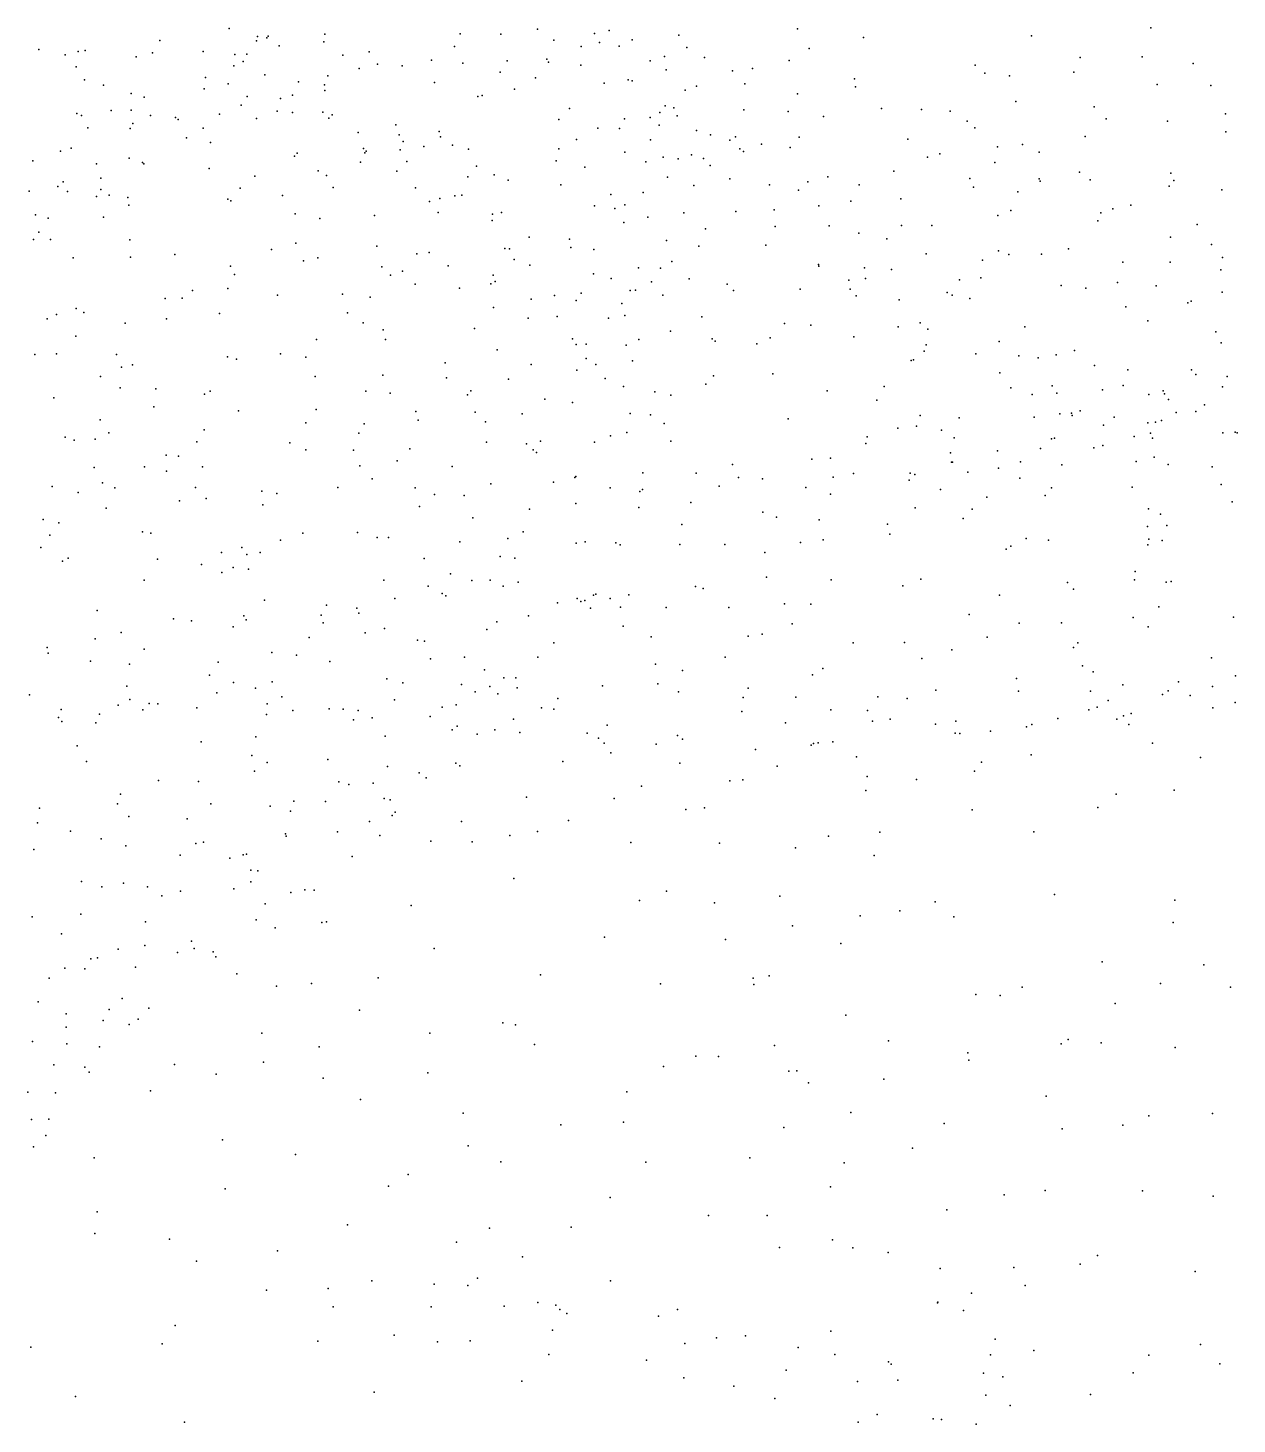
# Model space of a CAD drawing. Header units: metres. Extents: x -25 to 25, y -27.8 to 27.8.
# Drawn here: x 0.058 to 1.435, y -6.356 to -4.766 of the extents above; entities that cross this region are included whole.
import ezdxf

# ---------------------------------------------------------------- set-up
doc = ezdxf.new("R2010")
doc.units = ezdxf.units.M

msp = doc.modelspace()

# ---------------------------------------------------------------- linework, layer by layer
for p in [(0.2869, -4.7671, 2.9631), (0.6382, -4.768, 22.5674), (0.9343, -4.7675, 25.2221), (1.3369, -4.7665, 17.1588), (0.2079, -4.7809, 22.925), (0.3182, -4.7813, 3.433), (0.3193, -4.7763, 3.1438), (0.3301, -4.7779, -25.0154), (0.3314, -4.7759, -2.9033), (0.3949, -4.7822, 17.9073), (0.396, -4.7737, 18.2361), (0.5503, -4.7731, -3.064), (0.5966, -4.7737, -18.4136), (0.6569, -4.7806, -4.1546), (0.7034, -4.7729, 12.6034), (0.709, -4.7832, -19.442), (0.72, -4.7696, 12.7498), (0.7461, -4.7799, 12.8354), (0.7994, -4.7749, 12.9967), (1.0095, -4.7773, 11.8796), (1.2011, -4.7754, 21.9724), (0.0701, -4.7912, 13.8891), (0.1004, -4.797, 2.7076), (0.1149, -4.7932, 22.8936), (0.1229, -4.7922, -19.6617), (0.181, -4.7995, -2.8389), (0.1999, -4.7947, 3.6752), (0.2574, -4.7933, -17.8134), (0.2936, -4.7966, -4.6243), (0.3071, -4.7962, 17.5815), (0.344, -4.787, -4.5764), (0.4165, -4.7974, -4.5068), (0.4465, -4.7936, -2.9786), (0.5437, -4.7878, -4.3443), (0.6882, -4.7877, 22.3316), (0.7314, -4.7873, 22.2548), (0.783, -4.7991, -3.7348), (0.8085, -4.7888, 12.1898), (0.8284, -4.8, 22.1189), (0.9479, -4.7898, 22.0295), (1.2564, -4.8003, -27.9928), (1.3271, -4.7995, 22.035), (0.1128, -4.8109, 18.7979), (0.2924, -4.8095, 3.3584), (0.303, -4.8049, 23.0169), (0.4352, -4.8126, 18.1717), (0.456, -4.8079, 13.647), (0.4841, -4.8097, -4.4252), (0.5174, -4.8033, 17.3396), (0.5531, -4.8068, -27.6642), (0.6037, -4.8041, 22.98), (0.649, -4.802, 17.3415), (0.6507, -4.8056, 22.8238), (0.6877, -4.8089, 22.6367), (0.7665, -4.8038, -3.465), (0.7849, -4.8143, 25.2394), (0.8604, -4.8152, 13.3564), (0.8831, -4.8127, 13.0214), (0.9251, -4.8037, 13.117), (1.1369, -4.8089, 22.0197), (1.3852, -4.8071, 25.3305), (0.1221, -4.8255, 3.6903), (0.1438, -4.8317, 2.7931), (0.2602, -4.823, 3.0498), (0.286, -4.83, 3.2319), (0.3278, -4.82, 13.7401), (0.3662, -4.8278, 17.4099), (0.3956, -4.8313, 25.3179), (0.3993, -4.8212, 17.7771), (0.5208, -4.8288, 25.2894), (0.5956, -4.817, 23.0645), (0.636, -4.8234, 25.2655), (0.7143, -4.8293, -4.0563), (0.7417, -4.8256, 12.4628), (0.7462, -4.8266, 22.4603), (0.8743, -4.83, 17.3419), (0.9994, -4.8243, 13.2761), (1.1479, -4.8182, 25.2205), (1.1758, -4.8209, 17.2728), (1.2494, -4.8167, 25.2579), (1.3443, -4.8311, 11.7131), (1.4054, -4.832, 22.1298), (0.1754, -4.8411, 3.6245), (0.1904, -4.8455, 25.4178), (0.2587, -4.836, 3.4302), (0.3074, -4.8445, -26.8516), (0.3455, -4.8469, 18.521), (0.3593, -4.843, 23.1198), (0.3961, -4.8378, 18.3739), (0.5702, -4.8444, -3.1185), (0.5751, -4.8434, 23.1481), (0.612, -4.8362, 13.5476), (0.8065, -4.8372, 22.3134), (0.8194, -4.8328, 12.8831), (0.9344, -4.8414, 22.1267), (1.0005, -4.8335, 13.1707), (0.1136, -4.8638, -2.8501), (0.1528, -4.8604, 2.875), (0.1756, -4.86, 13.8907), (0.3007, -4.8543, 18.6265), (0.3416, -4.8613, -2.9471), (0.3591, -4.8629, -19.5997), (0.3937, -4.8624, 17.6537), (0.6748, -4.8582, 23.099), (0.7777, -4.8628, 22.7212), (0.7838, -4.8551, 22.576), (0.7934, -4.8574, 12.3411), (0.8735, -4.8597, 12.126), (0.9239, -4.8618, 12.0178), (1.03, -4.8581, 22.1313), (1.0758, -4.8593, 11.8601), (1.1082, -4.8614, 17.3058), (1.1831, -4.8501, 22.0923), (1.2725, -4.8564, 17.2344), (0.119, -4.8661, -4.7915), (0.1774, -4.8752, 23.0412), (0.1976, -4.8662, 3.5091), (0.2258, -4.8683, 3.1259), (0.2289, -4.8708, 3.3315), (0.2759, -4.8647, 13.8279), (0.3182, -4.8697, -4.6149), (0.4005, -4.8691, 23.1938), (0.4043, -4.8654, 13.7409), (0.4768, -4.8767, 17.383), (0.6626, -4.8709, -4.1488), (0.7374, -4.87, 22.9647), (0.7666, -4.8683, 22.8412), (0.7768, -4.8774, -3.8581), (0.7975, -4.8667, 17.3538), (0.9641, -4.8673, 25.2076), (1.1278, -4.8725, 13.2292), (1.2862, -4.8699, -26.0206), (1.356, -4.8728, -24.7704), (1.4219, -4.8642, 22.2113), (0.1261, -4.8803, 3.5758), (0.1741, -4.8812, 2.9609), (0.2383, -4.8915, 18.7301), (0.2575, -4.8805, -4.6806), (0.4339, -4.8857, 23.2766), (0.4808, -4.8882, 17.4692), (0.4851, -4.8959, -3.0647), (0.5261, -4.8846, -4.3709), (0.5277, -4.8906, 23.2955), (0.6827, -4.8935, 25.2422), (0.7071, -4.8808, 17.3613), (0.7316, -4.8812, -3.3733), (0.7671, -4.8939, 13.4957), (0.8194, -4.8833, 12.7255), (0.8353, -4.8883, 13.4418), (0.8575, -4.8943, 25.216), (0.8638, -4.8906, 22.5337), (0.9363, -4.8907, 22.3419), (1.06, -4.8933, 13.0425), (1.1364, -4.8803, 22.168), (1.2621, -4.8903, 22.2175), (1.4223, -4.8849, 17.154), (0.0951, -4.9069, 2.8728), (0.1069, -4.9033, 25.4318), (0.2658, -4.8968, -2.9119), (0.3647, -4.9092, -18.9445), (0.44, -4.9036, 17.5817), (0.4415, -4.9086, -4.4899), (0.4431, -4.9069, -27.051), (0.4819, -4.9052, 18.2673), (0.5088, -4.9016, 17.9753), (0.5413, -4.8998, -27.4491), (0.5598, -4.9047, 17.4027), (0.6626, -4.9043, 23.2957), (0.7376, -4.908, -3.9895), (0.8136, -4.911, 12.5096), (0.8689, -4.9042, 12.2348), (0.873, -4.9073, 22.6512), (0.8935, -4.8989, 12.8355), (0.926, -4.9028, 22.4602), (1.0964, -4.9098, -24.8957), (1.1623, -4.9019, 22.256), (1.1906, -4.8993, 25.224), (1.2098, -4.9079, 13.1884), (0.0633, -4.9177, 3.5541), (0.1361, -4.9212, 3.4606), (0.1731, -4.9146, 3.3866), (0.1885, -4.9196, -4.7547), (0.19, -4.9214, 3.2101), (0.2642, -4.9264, 23.2411), (0.3614, -4.9127, -26.4886), (0.4365, -4.9192, 23.3829), (0.4894, -4.9184, 13.7231), (0.5689, -4.9239, 23.401), (0.6596, -4.9177, -3.2632), (0.6923, -4.9251, -4.1032), (0.7616, -4.9191, -3.4537), (0.7813, -4.9138, -3.5793), (0.7986, -4.9155, 23.0023), (0.8272, -4.9152, 12.4029), (0.835, -4.9231, 12.6187), (1.0826, -4.9137, 22.3253), (1.1593, -4.9196, -27.8349), (0.098, -4.9418, -4.8099), (0.1408, -4.9374, 3.0853), (0.3163, -4.9354, 18.6556), (0.3883, -4.9292, 18.5051), (0.3979, -4.9347, 13.8311), (0.4781, -4.9296, -26.2891), (0.5589, -4.936, -4.323), (0.589, -4.9336, -3.173), (0.6047, -4.9399, -4.2391), (0.7865, -4.9366, -3.7222), (0.8572, -4.9383, 22.9226), (0.9464, -4.9417, 17.3911), (0.9689, -4.9362, 22.6153), (1.044, -4.9296, 22.4708), (1.1309, -4.9381, 11.9017), (1.2098, -4.9384, 13.0628), (1.211, -4.9408, 22.4084), (1.2556, -4.9306, 13.3393), (1.268, -4.9393, 17.3039), (1.3597, -4.9318, 22.3795), (1.3631, -4.9401, 13.3186), (0.0594, -4.9524, 2.9155), (0.092, -4.9472, 23.0715), (0.103, -4.9529, 3.0016), (0.1359, -4.9585, 3.2453), (0.1409, -4.9504, 3.1605), (0.1505, -4.957, 23.1456), (0.2995, -4.9488, -4.6388), (0.3478, -4.9573, 25.2907), (0.4056, -4.948, -3.0036), (0.4992, -4.9487, 17.7041), (0.5441, -4.9576, 17.8334), (0.5521, -4.957, -27.2445), (0.6649, -4.945, -26.1337), (0.722, -4.956, -3.371), (0.7585, -4.9537, 23.293), (0.8162, -4.9458, 23.1157), (0.9027, -4.9452, 12.7284), (0.9357, -4.9512, 22.748), (1.0047, -4.9453, 13.4355), (1.1349, -4.9477, 17.3577), (1.1854, -4.9532, 13.3839), (1.3579, -4.9468, 13.1148), (1.4177, -4.951, 13.2176), (0.1716, -4.9596, 25.3509), (0.1727, -4.9682, 18.8289), (0.2856, -4.9615, 23.3401), (0.2888, -4.9634, -17.997), (0.5151, -4.964, -4.3807), (0.5271, -4.9607, 18.2018), (0.7031, -4.969, 17.4768), (0.7265, -4.9721, 25.209), (0.7378, -4.9681, 23.3979), (0.908, -4.9738, 12.6326), (0.9586, -4.9689, 12.1646), (0.9951, -4.9636, 12.8672), (1.0523, -4.961, 25.1779), (1.1773, -4.9744, 22.5031), (1.2935, -4.9726, 11.8292), (1.3143, -4.9683, 13.0392), (0.0664, -4.9792, 3.428), (0.0807, -4.983, 3.3263), (0.1438, -4.982, 14.0652), (0.3623, -4.978, 13.9073), (0.3902, -4.9835, -4.5382), (0.4526, -4.9802, -4.4634), (0.5252, -4.9768, 25.2396), (0.5868, -4.9857, 17.5362), (0.5869, -4.9786, 23.4791), (0.5974, -4.9767, 13.6948), (0.7366, -4.988, -3.9729), (0.764, -4.9818, -3.8946), (0.8049, -4.9771, -27.6076), (0.8643, -4.9756, 13.5248), (1.1628, -4.9802, -19.2957), (1.2766, -4.9862, 13.4254), (1.2799, -4.977, 22.4746), (1.3899, -4.9905, 17.2658), (0.0703, -4.9992, 3.145), (0.6288, -5.0047, -3.2178), (0.6747, -5.0071, 23.4936), (0.8297, -4.9954, 23.2619), (0.9091, -4.9926, 22.9878), (0.9706, -4.9917, 13.5022), (1.0042, -5, 17.4375), (1.0363, -5.0068, 22.7268), (1.053, -4.9915, 22.6369), (1.0875, -4.9915, 12.8992), (1.3594, -5.0046, 22.5291), (0.064, -5.0074, -2.8522), (0.0834, -5.0074, 25.3555), (0.1738, -5.0076, 23.2702), (0.3354, -5.0187, 23.4698), (0.3629, -5.0116, 18.6147), (0.4552, -5.0149, -18.7274), (0.5147, -5.0223, 23.5501), (0.6011, -5.0177, 17.8066), (0.6062, -5.0179, 25.2054), (0.6761, -5.0164, -3.2944), (0.7024, -5.0188, -4.0727), (0.7854, -5.0084, -3.7179), (0.8221, -5.0148, 25.1735), (0.8982, -5.0137, 17.4598), (1.1633, -5.0203, 13.4936), (1.2432, -5.0179, 11.8917), (1.4059, -5.0131, 11.839), (0.1095, -5.0284, -4.7923), (0.1748, -5.0275, -4.7516), (0.225, -5.0245, 23.4017), (0.2884, -5.0377, -2.9372), (0.3717, -5.0318, -2.9892), (0.3882, -5.0282, 25.2376), (0.4609, -5.0384, -3.0616), (0.501, -5.0239, 13.8633), (0.5366, -5.0374, 18.3186), (0.6118, -5.0302, 17.679), (0.6296, -5.0368, 17.5889), (0.7912, -5.0325, -3.6502), (0.9585, -5.0358, 12.4681), (0.9589, -5.0379, 23.0529), (1.0811, -5.0238, 12.8122), (1.1452, -5.0309, 22.6459), (1.175, -5.0245, 17.4083), (1.2123, -5.0241, 12.9043), (1.3051, -5.0332, 25.2026), (1.359, -5.0333, 12.9153), (1.4184, -5.0279, 13.4728), (0.2933, -5.0472, -4.6292), (0.4709, -5.048, 25.2034), (0.4844, -5.0436, -4.4098), (0.5876, -5.048, -3.1786), (0.7021, -5.0465, 25.1754), (0.7221, -5.0518, -4.0012), (0.7535, -5.0395, -3.4259), (0.7783, -5.0401, -3.8052), (0.8109, -5.0522, 17.5107), (0.9928, -5.0536, 12.3358), (1.0108, -5.0395, 12.6731), (1.012, -5.0517, 12.2184), (1.0414, -5.0415, 12.1325), (1.119, -5.0532, 25.128), (1.1434, -5.0512, 12.0058), (1.4167, -5.0421, -19.2551), (0.2452, -5.0655, -4.6786), (0.2857, -5.0631, -19.6318), (0.4162, -5.0697, 14.004), (0.4991, -5.0583, 18.4499), (0.5495, -5.0629, -4.32), (0.5853, -5.0577, 18.1902), (0.5901, -5.0551, 13.815), (0.6881, -5.0684, 13.7429), (0.744, -5.0655, -27.1439), (0.7501, -5.0651, -26.424), (0.7683, -5.0556, -3.8782), (0.781, -5.0707, -3.5827), (0.8545, -5.0583, 13.6177), (0.8617, -5.0655, -27.377), (0.9376, -5.064, 23.2564), (0.9946, -5.0638, 17.495), (1.1048, -5.0679, -26.261), (1.1105, -5.0708, 22.7929), (1.2347, -5.0598, 22.6549), (1.263, -5.0628, 12.8442), (1.2991, -5.0563, 17.376), (1.3431, -5.0601, -26.3121), (1.4182, -5.0673, 22.6593), (0.1129, -5.0861, 18.9027), (0.214, -5.0747, 18.8209), (0.2335, -5.0743, 23.5336), (0.3422, -5.0709, 14.0612), (0.4475, -5.0729, -18.502), (0.5883, -5.0848, -4.2486), (0.6311, -5.0752, -3.2266), (0.6575, -5.071, 17.8418), (0.6824, -5.0767, 17.6515), (0.7345, -5.0803, 17.5825), (1.0011, -5.0717, 13.5847), (1.0502, -5.0762, 12.5982), (1.1307, -5.0744, 12.7114), (1.3085, -5.084, 11.9404), (1.379, -5.0796, 17.3469), (1.3827, -5.0776, 25.2327), (0.0796, -5.0978, -2.8569), (0.0904, -5.0929, -19.7604), (0.1214, -5.0904, 23.4057), (0.2155, -5.0976, 14.186), (0.2762, -5.0916, 23.611), (0.422, -5.0907, -24.84), (0.4397, -5.1024, -4.453), (0.6276, -5.097, 18.1235), (0.6606, -5.0951, 18.0145), (0.719, -5.0968, -3.3694), (0.7376, -5.0938, 23.5568), (0.8254, -5.0953, 25.1344), (1.074, -5.1024, 22.9823), (1.3335, -5.0999, 13.6014), (0.1123, -5.1175, -4.7853), (0.1686, -5.1027, -4.7464), (0.4626, -5.1103, 18.5233), (0.5666, -5.1088, 13.9241), (0.7899, -5.1118, -3.6599), (0.9198, -5.1032, 23.4472), (0.9498, -5.1049, 13.6458), (0.9986, -5.1182, 23.3302), (1.049, -5.1068, 23.1024), (1.0829, -5.1093, 12.5259), (1.1934, -5.107, 25.1208), (1.4108, -5.1124, 11.9507), (0.3867, -5.1214, -4.5171), (0.4653, -5.1213, 25.1612), (0.5924, -5.1332, 18.2801), (0.6783, -5.1205, 13.8365), (0.6824, -5.127, -4.0906), (0.6939, -5.1266, 17.8969), (0.7394, -5.1277, 25.1298), (0.7539, -5.1212, -3.9119), (0.8373, -5.1205, -26.9464), (0.8406, -5.123, 13.705), (0.888, -5.1262, 23.5233), (0.9035, -5.1194, 17.5765), (1.0812, -5.1275, 12.439), (1.164, -5.1236, 12.1427), (1.2499, -5.1337, -27.3638), (1.417, -5.125, 12.743), (0.0655, -5.1383, -25.0422), (0.0904, -5.1374, 23.4779), (0.1586, -5.1384, 23.5939), (0.177, -5.1501, 18.8631), (0.2852, -5.1408, 18.7489), (0.2953, -5.1436, -2.9524), (0.3455, -5.1375, 14.1555), (0.3744, -5.1412, 23.6818), (0.5332, -5.1477, -4.3223), (0.631, -5.1497, 25.1299), (0.6938, -5.1428, 23.6423), (0.7046, -5.1498, -24.8478), (0.7465, -5.1457, -3.4225), (1.0639, -5.1451, 13.6744), (1.0666, -5.1444, 23.2136), (1.0787, -5.1347, 17.5448), (1.1375, -5.1377, 12.2237), (1.1864, -5.1399, 12.6166), (1.2085, -5.1422, 22.9084), (1.2291, -5.1386, 12.0789), (0.1403, -5.1632, 14.2646), (0.1646, -5.1526, 25.2009), (0.3849, -5.1632, 18.6476), (0.4622, -5.162, 14.1037), (0.5348, -5.1649, 14.053), (0.6832, -5.156, -3.3249), (0.7154, -5.1655, -3.9894), (0.8387, -5.1625, 17.6846), (0.9062, -5.1603, 25.0968), (1.1648, -5.1592, 12.3652), (1.2728, -5.1508, -24.7773), (1.3106, -5.1557, 13.6917), (1.3831, -5.1559, 17.4083), (1.3881, -5.1612, 25.1814), (1.424, -5.1635, 22.7915), (0.1629, -5.1762, -18.1238), (0.2036, -5.1775, -2.9048), (0.2653, -5.1799, 25.1454), (0.4429, -5.1799, -4.4231), (0.5624, -5.1797, -4.2622), (0.6053, -5.1665, -3.2125), (0.7363, -5.1746, 13.8952), (0.7718, -5.1808, -3.593), (0.8299, -5.1721, 23.6292), (0.9682, -5.1798, 23.5197), (1.033, -5.1748, -26.7597), (1.1774, -5.1764, 17.5404), (1.2247, -5.174, 12.1827), (1.2819, -5.1784, 25.1048), (1.3056, -5.1735, 12.6246), (1.351, -5.1798, 22.8406), (1.4187, -5.1753, 12.6538), (0.0875, -5.1878, 23.5983), (0.259, -5.1833, 14.2683), (0.4706, -5.1823, -3.088), (0.5587, -5.1844, 23.7111), (0.6468, -5.1892, 18.2463), (0.6782, -5.193, 18.164), (0.7903, -5.1848, 17.7829), (1.025, -5.1904, 13.7564), (1.2018, -5.1837, 13.7446), (1.2297, -5.1822, 12.5234), (1.3345, -5.1837, 12.1401), (1.3524, -5.183, -22.2187), (1.357, -5.1897, -26.6435), (1.3981, -5.1955, 13.8394), (0.1402, -5.2129, 25.1441), (0.2011, -5.198, -4.6891), (0.2976, -5.2024, -18.6657), (0.3862, -5.201, -3.0199), (0.4998, -5.2032, 14.189), (0.5022, -5.213, 25.0869), (0.5673, -5.204, 18.3975), (0.6209, -5.206, 14.0973), (0.7438, -5.2056, 13.9864), (0.7669, -5.2072, -3.7102), (0.924, -5.2114, 13.8793), (1.074, -5.2076, 23.4483), (1.1188, -5.2103, 17.5932), (1.2039, -5.2098, 23.0833), (1.2333, -5.2059, 22.9974), (1.2467, -5.205, 12.2996), (1.2473, -5.2078, 12.3985), (1.2563, -5.2025, 13.8203), (1.295, -5.2097, 12.2243), (1.349, -5.2136, 17.4781), (1.3658, -5.2042, 12.5113), (1.3882, -5.2033, 14.4292), (0.15, -5.2276, -2.898), (0.2587, -5.224, -24.8099), (0.3743, -5.216, -4.4978), (0.4347, -5.228, -22.4668), (0.4409, -5.2174, 23.7636), (0.5789, -5.2149, -19.4352), (0.7402, -5.227, -3.4679), (0.7825, -5.2168, 17.8835), (1.0488, -5.2222, 25.0393), (1.07, -5.22, -24.8381), (1.0984, -5.2244, 13.8716), (1.2831, -5.2187, -22.4502), (1.3337, -5.2161, 12.3578), (1.3366, -5.2278, 13.9516), (1.3423, -5.2155, 14.542), (1.4189, -5.2277, 14.7296), (1.4331, -5.2268, 12.4129), (1.4352, -5.2277, 12.2843), (0.1001, -5.2323, -4.7651), (0.1105, -5.2359, 18.9083), (0.1346, -5.2348, 23.6942), (0.2504, -5.2379, -2.9489), (0.3561, -5.239, 23.7888), (0.5803, -5.238, 14.2238), (0.6258, -5.2399, 25.0583), (0.6418, -5.2371, -4.086), (0.7033, -5.238, 14.1434), (0.7216, -5.2308, -3.9301), (0.79, -5.2371, 14.0661), (1.0124, -5.2396, 17.685), (1.0138, -5.2319, 13.8975), (1.1128, -5.2331, -22.1578), (1.2111, -5.2454, 14.0158), (1.2237, -5.2342, 13.9291), (1.2273, -5.2337, 25.0433), (1.2721, -5.2445, 14.0965), (1.2822, -5.2418, 14.4605), (1.3181, -5.2316, 14.2671), (1.3389, -5.2337, 14.1751), (0.2154, -5.253, 18.8285), (0.2292, -5.2541, -22.7767), (0.3745, -5.247, 14.3081), (0.4285, -5.2474, -3.0637), (0.4785, -5.2594, -3.112), (0.4928, -5.2459, -4.3306), (0.6334, -5.2467, 18.3168), (0.6372, -5.2499, -3.2891), (0.9508, -5.2576, -22.4064), (0.9722, -5.2564, 14.0556), (1.1088, -5.2502, 13.9922), (1.11, -5.2609, 23.5601), (1.1111, -5.2611, 14.1019), (1.1624, -5.2479, 23.4742), (1.1884, -5.2606, 14.2343), (1.3203, -5.2601, 14.722), (1.3409, -5.2553, -21.9047), (0.1333, -5.2671, 25.0764), (0.1906, -5.2662, 23.773), (0.2156, -5.2713, -4.6497), (0.2565, -5.2662, 14.3474), (0.4359, -5.2651, 25.0423), (0.5412, -5.266, -4.2467), (0.682, -5.2771, 14.3219), (0.7582, -5.273, -3.6748), (0.8189, -5.2733, 23.7344), (0.8605, -5.2637, 14.142), (0.9981, -5.2739, 14.1775), (1.0628, -5.2733, 23.6367), (1.0683, -5.2748, 14.2571), (1.1283, -5.2723, 24.9855), (1.1633, -5.2678, 14.4823), (1.2356, -5.2639, 23.2334), (1.3567, -5.2634, 22.9628), (1.4069, -5.2662, 25.0864), (0.0855, -5.2886, 23.7488), (0.1426, -5.2844, -4.7128), (0.1568, -5.2902, -22.2762), (0.2487, -5.2898, 25.0258), (0.4107, -5.2896, 23.8362), (0.45, -5.2798, 14.3489), (0.499, -5.2902, -24.7085), (0.5851, -5.2857, -3.2209), (0.6565, -5.2836, -4.0256), (0.6809, -5.2783, 23.7737), (0.7209, -5.2902, -3.8931), (0.7578, -5.2921, 25.0178), (0.8452, -5.2884, -22.1582), (0.8673, -5.2784, 14.2846), (0.8945, -5.28, 17.8219), (0.944, -5.2898, 14.3835), (0.9749, -5.2778, 14.2849), (1.0616, -5.2814, 14.4036), (1.0975, -5.292, 14.6232), (1.1878, -5.2793, 17.6271), (1.2237, -5.2903, 14.7537), (1.3155, -5.2894, 23.0992), (1.4169, -5.2865, -19.3181), (0.1152, -5.2956, -2.9063), (0.2305, -5.3049, 23.8573), (0.2607, -5.3024, -4.5917), (0.3242, -5.2938, 23.8461), (0.3414, -5.2965, 18.717), (0.5209, -5.2979, 23.8284), (0.5549, -5.299, 14.3813), (0.6818, -5.3081, -3.9597), (0.755, -5.2944, 18.1488), (0.813, -5.3069, 18.0199), (0.9722, -5.2975, 14.493), (1.1502, -5.3007, 14.7072), (1.2166, -5.2987, 24.9757), (1.4297, -5.3062, 17.5002), (0.1469, -5.3134, 18.886), (0.3253, -5.3095, 24.9943), (0.5038, -5.3113, 25.0024), (0.5646, -5.3242, 18.4756), (0.6291, -5.3145, 18.372), (0.7536, -5.3126, 14.4373), (0.8949, -5.3178, 24.9849), (0.9105, -5.3234, 23.75), (1.0685, -5.313, 17.7144), (1.1334, -5.3143, -19.3431), (1.3342, -5.314, 14.8396), (1.348, -5.3202, 17.557), (0.0753, -5.3262, 18.9319), (0.0932, -5.3301, -22.9664), (0.1883, -5.3403, -4.6557), (0.4333, -5.341, -3.0892), (0.6218, -5.3402, -3.3019), (0.8028, -5.3319, 14.5049), (0.959, -5.3266, 14.6149), (1.0368, -5.3314, 23.7299), (1.1232, -5.3252, 14.7905), (1.333, -5.3343, 23.3294), (1.355, -5.3332, 23.1982), (0.0827, -5.344, 14.4268), (0.1977, -5.3418, -19.7588), (0.3455, -5.3499, -22.1919), (0.3709, -5.3419, -3.0424), (0.4558, -5.3466, 18.6086), (0.4684, -5.3466, 23.8992), (0.5499, -5.3515, -4.1737), (0.6045, -5.3477, -4.0789), (0.6824, -5.3532, 24.9819), (0.6924, -5.3516, 23.8432), (0.7276, -5.3527, 18.2601), (0.7323, -5.3551, -3.7027), (0.8003, -5.3547, 18.097), (0.8515, -5.3545, 14.62), (0.9377, -5.3524, 14.7078), (0.9638, -5.3493, 24.9482), (1.0397, -5.3429, 14.7809), (1.1773, -5.3564, 24.9095), (1.1949, -5.3479, -24.7045), (1.2202, -5.3498, 14.8578), (1.3336, -5.3552, 24.9203), (1.3345, -5.3486, 23.5592), (1.3499, -5.35, 23.4571), (0.0727, -5.3582, 24.9746), (0.1035, -5.3702, -2.9288), (0.2054, -5.3712, -2.966), (0.2783, -5.3638, 24.9427), (0.3016, -5.3582, -24.6349), (0.3071, -5.3661, -3.027), (0.3223, -5.3639, 23.9362), (0.5091, -5.3706, 14.4973), (0.5957, -5.3685, 23.89), (0.6123, -5.3701, 14.5068), (0.8972, -5.3636, -19.3933), (1.1722, -5.36, 23.7206), (0.0971, -5.3736, -4.7111), (0.2555, -5.3775, -4.5563), (0.2788, -5.3866, 14.4817), (0.2917, -5.3808, 18.7836), (0.309, -5.3828, -4.4913), (0.539, -5.3882, 18.5261), (1.3191, -5.3855, 14.9126), (0.1902, -5.3951, 24.9111), (0.4631, -5.3951, -4.2745), (0.5136, -5.402, -3.2099), (0.5635, -5.3958, -3.2685), (0.5844, -5.3952, -22.0275), (0.5993, -5.402, 18.4588), (0.6162, -5.3975, -3.3514), (0.8184, -5.4024, 23.8684), (0.8993, -5.3918, 17.9594), (0.9727, -5.3948, 17.845), (1.0546, -5.4016, 14.8954), (1.0748, -5.3942, 23.7965), (1.2422, -5.398, 17.6763), (1.3185, -5.395, -22.8477), (1.3545, -5.3974, 17.5927), (1.3601, -5.3968, 23.7116), (0.3273, -5.4181, -3.0765), (0.4758, -5.4162, -22.8365), (0.5296, -5.4106, 23.9605), (0.534, -5.4132, -4.1343), (0.6836, -5.4162, -3.7557), (0.6878, -5.4197, -19.4521), (0.6922, -5.4186, -3.6269), (0.7022, -5.4124, -24.6658), (0.7046, -5.4113, 24.9203), (0.7212, -5.4162, 14.6848), (0.7422, -5.4118, -22.722), (0.8269, -5.4049, 14.7516), (1.1645, -5.4125, 14.9178), (1.2487, -5.4055, 23.7785), (0.1368, -5.4298, 18.8931), (0.3036, -5.4359, 24.0311), (0.3917, -5.4352, 24.8514), (0.398, -5.4236, -4.3317), (0.4324, -5.427, 24.0029), (0.4346, -5.4329, 18.6588), (0.6279, -5.4359, -3.916), (0.6609, -5.4209, -3.4751), (0.6986, -5.427, 18.3407), (0.733, -5.4261, 23.9274), (0.785, -5.4265, 18.2097), (0.8562, -5.4265, 18.0768), (0.9196, -5.4223, 24.8771), (0.9495, -5.4224, 14.8802), (1.1299, -5.4344, 17.762), (1.3461, -5.4255, -24.4588), (0.2235, -5.4394, 24.824), (0.244, -5.4416, -3.0374), (0.2917, -5.4483, 14.5405), (0.3065, -5.4406, -4.4331), (0.3941, -5.4439, -3.1314), (0.4639, -5.4502, -4.2135), (0.5806, -5.4514, 14.6402), (0.5919, -5.4428, -3.979), (0.7358, -5.4477, 14.774), (0.9282, -5.445, -24.6821), (1.1868, -5.4443, 23.8761), (1.235, -5.4438, 24.7894), (1.317, -5.4378, 23.8536), (1.3338, -5.4485, 14.9896), (1.431, -5.4374, 23.7722), (0.1343, -5.4621, -2.9965), (0.164, -5.455, -4.5891), (0.3782, -5.4607, 18.7209), (0.4418, -5.4551, 14.5742), (0.5015, -5.4636, -3.2588), (0.5096, -5.4646, 24.8153), (0.6567, -5.4666, 23.9975), (0.7677, -5.4596, 24.8321), (0.8782, -5.4592, 14.9118), (0.8942, -5.4567, 23.9251), (0.9977, -5.4667, 14.9892), (1.0562, -5.4663, 24.7775), (1.1504, -5.46, 24.7703), (1.2537, -5.4666, 23.9274), (0.0797, -5.4719, 14.5105), (0.0808, -5.4785, 24.7727), (0.1904, -5.4738, 14.5302), (0.3358, -5.4778, 24.1172), (0.3639, -5.4805, -19.6892), (0.555, -5.483, -3.3557), (0.6388, -5.4829, -3.7509), (0.8519, -5.4829, 24.7862), (1.1101, -5.4747, 23.9271), (1.249, -5.4719, 15.014), (1.4061, -5.4836, 23.9906), (0.1291, -5.4876, -23.1642), (0.1737, -5.4909, 24.1204), (0.2744, -5.4886, 18.802), (0.4017, -5.4879, -4.2618), (0.5164, -5.4847, -4.0871), (0.5778, -5.4973, -3.9368), (0.7727, -5.491, 14.9053), (0.8033, -5.498, 24.0051), (0.9632, -5.4959, 23.9842), (1.076, -5.4845, 15.0333), (1.2592, -5.4929, -23.0312), (1.2711, -5.4996, 24.6932), (0.1704, -5.5158, 24.6924), (0.2645, -5.5033, 24.1971), (0.292, -5.5118, 14.5957), (0.3361, -5.5109, -4.3322), (0.4666, -5.5077, 24.7312), (0.4849, -5.512, 14.6942), (0.5518, -5.5142, 18.5587), (0.6001, -5.5063, -3.4593), (0.6136, -5.5064, 24.0836), (0.7125, -5.5156, 18.3706), (0.7754, -5.5132, 24.74), (0.9516, -5.503, 24.7433), (1.1838, -5.5073, 24.6962), (1.3049, -5.5144, 24.0387), (1.3686, -5.5112, 15.0622), (1.4332, -5.5043, 24.6859), (0.0596, -5.526, 24.1751), (0.1739, -5.5313, 24.5956), (0.2731, -5.5237, -4.3995), (0.3171, -5.5182, 24.6852), (0.3471, -5.5282, 24.2434), (0.4755, -5.5314, 18.6468), (0.5671, -5.5224, 24.1694), (0.5838, -5.5163, 14.7674), (0.5931, -5.5248, -3.8687), (0.6152, -5.518, -3.5788), (0.6613, -5.53, 14.8597), (0.7989, -5.5223, 18.2571), (0.8726, -5.5287, 18.1434), (0.8784, -5.5183, 15.0239), (0.9326, -5.5284, -21.6639), (1.026, -5.528, 17.9053), (1.0593, -5.53, 24.0353), (1.0921, -5.5205, 17.8346), (1.1861, -5.5216, 24.0302), (1.2682, -5.5215, 24.6049), (1.3502, -5.5253, 24.5686), (1.3567, -5.5212, -21.5427), (1.3818, -5.5267, 24.1548), (1.407, -5.5165, 17.6216), (0.0955, -5.5425, 24.5548), (0.1395, -5.5477, 24.3625), (0.1606, -5.5374, 24.2605), (0.1886, -5.5428, 24.5129), (0.196, -5.5358, -4.4873), (0.2058, -5.5361, 14.5888), (0.2501, -5.5405, 24.427), (0.3305, -5.5361, 24.5736), (0.3596, -5.5436, 24.3639), (0.4009, -5.5417, 18.7209), (0.417, -5.5422, 24.5774), (0.4339, -5.5435, 24.2777), (0.5296, -5.5399, 24.6525), (0.5458, -5.5372, -21.8508), (0.6427, -5.5408, 24.6946), (0.657, -5.5423, 18.4585), (0.8709, -5.5449, 24.0943), (0.9724, -5.5429, 15.0838), (1.0141, -5.5437, 24.6285), (1.2664, -5.5428, 24.5134), (1.2757, -5.54, 15.0934), (1.2884, -5.5324, -24.2531), (1.3144, -5.547, 17.6985), (1.4075, -5.5408, 24.268), (1.433, -5.5346, 24.5092), (0.0925, -5.5516, -22.022), (0.0963, -5.5563, -3.0424), (0.1351, -5.5577, 18.9077), (0.3297, -5.5482, 24.488), (0.4287, -5.5541, -4.1475), (0.4501, -5.5519, 24.3784), (0.5161, -5.5506, -4.0011), (0.5469, -5.5613, -3.4207), (0.6111, -5.5535, 24.2407), (0.7178, -5.5605, 24.5888), (0.9207, -5.5576, 24.6014), (1.0198, -5.5557, 24.1578), (1.0399, -5.5537, -23.0068), (1.0917, -5.5591, -24.4635), (1.1148, -5.5558, 24.5298), (1.1952, -5.5624, 24.3408), (1.2013, -5.5597, 24.4299), (1.2311, -5.5528, 17.7578), (1.2982, -5.5537, 24.2611), (1.3058, -5.5498, 24.373), (1.312, -5.5596, -23.451), (0.255, -5.5794, -3.1402), (0.3174, -5.5737, -4.2984), (0.4646, -5.5727, -4.0723), (0.5412, -5.5657, -3.9191), (0.5695, -5.5705, -3.7963), (0.5898, -5.5657, -3.6756), (0.6183, -5.5686, 24.3776), (0.6949, -5.5696, 24.2609), (0.7076, -5.5753, 14.9764), (0.7978, -5.5722, 24.2441), (0.8036, -5.5763, 24.5063), (1.1141, -5.5694, 24.4324), (1.1194, -5.5699, 24.2451), (1.1542, -5.567, 15.1295), (0.114, -5.584, 14.5957), (0.3128, -5.5949, -3.1977), (0.7142, -5.5808, 24.4832), (0.7218, -5.5919, -23.0236), (0.7736, -5.5821, 15.0481), (0.8867, -5.5881, 24.3348), (0.9499, -5.5831, 24.2667), (0.9525, -5.5812, 18.0506), (0.9579, -5.5804, 24.3824), (0.9748, -5.5795, 24.4713), (1.2008, -5.5943, -23.7525), (1.3388, -5.5807, -19.5001), (0.1245, -5.6019, -4.5105), (0.3305, -5.6027, 14.7014), (0.3994, -5.5994, -3.2834), (0.4674, -5.6073, -3.9891), (0.5452, -5.6038, -3.6196), (0.5498, -5.6068, 14.8744), (0.6673, -5.6018, -19.5901), (0.8003, -5.6036, 18.2957), (0.9114, -5.6071, 18.1364), (1.0017, -5.5964, 15.1579), (1.1441, -5.6026, -23.3259), (1.3937, -5.597, 17.6493), (0.2067, -5.6233, -24.2911), (0.2522, -5.6245, -4.319), (0.316, -5.6129, -4.2373), (0.4118, -5.6249, 14.7799), (0.451, -5.6264, -3.3905), (0.5035, -5.6148, 18.6484), (0.5115, -5.6202, -3.8336), (0.8572, -5.6237, 15.1566), (0.872, -5.6226, -19.5439), (1.014, -5.6188, 17.966), (1.0701, -5.6222, 17.9012), (1.136, -5.6129, -24.0955), (0.1634, -5.6391, -4.4142), (0.4232, -5.6279, -4.0405), (0.6256, -5.6423, 15.0024), (0.7569, -5.6297, -24.3175), (1.0123, -5.6347, -23.5344), (1.2973, -5.6389, 17.7303), (1.3637, -5.6344, 15.2087), (0.0709, -5.6549, 14.6421), (0.1598, -5.65, 14.675), (0.2661, -5.65, -3.2226), (0.3339, -5.6527, -3.295), (0.357, -5.6581, -19.8889), (0.3606, -5.6467, -4.1117), (0.3968, -5.6472, -3.3506), (0.4638, -5.644, -3.9058), (0.4705, -5.6453, -3.4734), (0.7255, -5.6439, 18.4215), (0.8074, -5.6565, -23.6136), (0.8285, -5.6546, -23.942), (1.1334, -5.6567, 15.2373), (1.2765, -5.6542, 15.2284), (0.0686, -5.6715, -4.5069), (0.1726, -5.6642, 18.9081), (0.2393, -5.667, 14.7223), (0.4468, -5.6702, -24.1243), (0.4728, -5.6632, -3.772), (0.476, -5.6594, -3.5805), (0.5519, -5.6702, -23.5711), (0.6735, -5.6688, 15.0836), (0.1062, -5.681, -4.4436), (0.1414, -5.6896, -3.188), (0.3512, -5.6842, 18.7995), (0.3519, -5.6866, -4.0455), (0.4106, -5.6819, 14.8632), (0.4585, -5.6861, 18.7122), (0.6067, -5.6859, -21.6077), (0.6382, -5.6813, -23.8311), (0.9698, -5.6869, 18.0746), (1.0282, -5.6823, 15.2807), (1.2035, -5.6817, 17.8002), (0.0645, -5.702, -3.1725), (0.1694, -5.6979, -4.3364), (0.2491, -5.6949, -21.7998), (0.2577, -5.6935, -4.1856), (0.5166, -5.6923, 14.9805), (0.564, -5.6931, 18.6161), (0.7445, -5.6938, 15.1893), (0.8457, -5.6947, 15.2576), (0.9322, -5.7, 15.2846), (0.2312, -5.7084, -3.2755), (0.2877, -5.7116, -3.3392), (0.303, -5.7079, -4.0967), (0.3069, -5.7073, -23.6827), (0.4273, -5.7098, -3.6179), (1.0219, -5.7088, 17.995), (0.1187, -5.7382, 18.9594), (0.3117, -5.7255, 14.8473), (0.3197, -5.7262, -23.9196), (0.6115, -5.7349, 15.1354), (0.1419, -5.7445, 14.7378), (0.1667, -5.7401, -3.2796), (0.1942, -5.7445, -20.1784), (0.2316, -5.7494, -3.3603), (0.2923, -5.7466, -4.019), (0.3118, -5.7388, -3.4197), (0.3572, -5.751, -3.8356), (0.3732, -5.7479, -3.7266), (0.3837, -5.7483, -3.657), (0.7853, -5.7495, 15.2993), (1.2273, -5.7531, 15.359), (0.2103, -5.7548, 14.7977), (0.3282, -5.7636, -3.5744), (0.4944, -5.7656, 15.0513), (0.7543, -5.76, -21.4206), (0.84, -5.7627, 18.3262), (0.9143, -5.7549, 15.3503), (1.0914, -5.7614, -19.6713), (1.3643, -5.7596, 15.3811), (0.0627, -5.7785, -4.3885), (0.118, -5.7755, -3.3167), (0.1919, -5.7842, 18.9336), (0.318, -5.7821, -3.7798), (0.3926, -5.7851, 18.805), (0.398, -5.7843, -20.0844), (1.0059, -5.7776, -21.3539), (1.051, -5.7719, 15.3869), (1.1126, -5.7784, 17.9122), (1.3623, -5.7849, 17.6969), (0.0962, -5.7978, -4.3212), (0.3396, -5.7911, 14.9264), (0.7147, -5.8018, 15.3027), (0.9287, -5.7887, 18.1888), (0.1605, -5.8153, -4.1483), (0.1911, -5.8112, -21.5406), (0.2443, -5.8064, -3.5174), (0.2472, -5.8148, 14.8722), (0.5205, -5.8145, 18.7112), (0.8524, -5.8043, 15.3922), (0.984, -5.809, 18.0855), (0.1295, -5.8265, 14.7923), (0.1369, -5.8252, -3.3981), (0.2282, -5.8192, -3.9768), (0.269, -5.8185, -3.8584), (0.272, -5.824, -3.6518), (1.2816, -5.8298, 17.7567), (1.3974, -5.8331, 15.4672), (0.0822, -5.8483, -21.0339), (0.0997, -5.8369, -21.2763), (0.1226, -5.8377, -20.4943), (0.1805, -5.8357, -4.063), (0.2956, -5.8433, -20.3674), (0.4568, -5.8479, 15.1046), (0.6416, -5.8446, 18.6057), (0.884, -5.8483, -19.8578), (0.9021, -5.8458, 18.284), (0.3408, -5.8575, 18.8627), (0.3808, -5.8546, -21.2599), (0.7785, -5.8548, 15.4115), (0.8846, -5.8555, -21.1991), (1.1903, -5.8586, 17.8287), (1.3481, -5.8543, -20.9496), (1.4277, -5.8586, 17.6343), (0.0696, -5.8752, -4.2548), (0.1653, -5.8714, -20.7476), (1.1376, -5.8671, -19.9009), (1.1654, -5.868, 15.4721), (1.2963, -5.8772, 15.4877), (0.1013, -5.8889, -3.4425), (0.1434, -5.8966, -4.0234), (0.1505, -5.884, -3.5461), (0.1834, -5.895, 18.9836), (0.1954, -5.8824, -3.7941), (0.4356, -5.8847, 18.8065), (0.9895, -5.8905, 18.1147), (0.1015, -5.9041, 14.8301), (0.1733, -5.9011, -3.7167), (0.3244, -5.911, -20.9234), (0.5157, -5.911, 18.7524), (0.5987, -5.8994, 15.3216), (0.6132, -5.9017, -20.3047), (0.0632, -5.9205, -4.1899), (0.1021, -5.9232, -4.1065), (0.1394, -5.9265, -3.9243), (0.3895, -5.9266, -20.6638), (0.635, -5.924, -21.0081), (0.9081, -5.9249, 15.5214), (1.038, -5.9197, 18.0171), (1.2347, -5.9231, -20.5069), (1.2426, -5.9181, -20.2274), (1.2802, -5.922, 17.7542), (1.3647, -5.9272, 15.5436), (0.326, -5.9442, 15.0621), (0.8185, -5.9373, -20.2631), (0.8443, -5.9376, 18.4263), (1.1283, -5.9333, 15.527), (1.1297, -5.9418, -20.7305), (0.0874, -5.947, -3.577), (0.1227, -5.9497, -3.6863), (0.1274, -5.9554, -3.829), (0.2247, -5.9468, 14.9614), (0.2723, -5.9576, 18.9545), (0.5132, -5.9562, 15.2714), (0.7817, -5.9491, 18.5188), (0.9247, -5.9544, -20.858), (0.9338, -5.9541, 18.313), (0.1976, -5.9768, 19.0118), (0.3942, -5.9624, 18.8736), (0.947, -5.9675, -20.6095), (1.0328, -5.9635, 15.552), (0.0578, -5.9782, -4.118), (0.0892, -5.9789, 19.0576), (0.4367, -5.9864, 15.1917), (0.7402, -5.9779, 18.599), (1.2177, -5.9828, 17.7942), (0.5536, -6.002, 15.3397), (0.9953, -6.0014, 18.2424), (1.3346, -6.005, 15.5942), (1.4071, -6.0025, 17.6292), (0.062, -6.0092, -4.0528), (0.0818, -6.0088, -3.7626), (0.6649, -6.0153, 18.7117), (0.7361, -6.0122, 15.5002), (0.9187, -6.0185, 18.4212), (1.1017, -6.0139, 17.9778), (1.2358, -6.0199, 15.5852), (1.305, -6.0158, 17.7176), (0.0641, -6.0403, -3.9201), (0.0782, -6.0276, -3.8405), (0.2793, -6.0325, 18.9988), (0.5593, -6.0394, 18.8126), (0.1334, -6.0531, 14.9277), (0.3628, -6.0491, 15.1361), (0.8802, -6.0531, 18.5172), (1.0653, -6.042, 18.0585), (0.4909, -6.072, 15.2835), (0.5964, -6.0575, 15.4153), (0.7618, -6.0579, 18.6686), (0.9875, -6.0585, 18.3703), (0.4684, -6.0854, 18.9057), (0.9719, -6.0859, 15.6269), (0.2825, -6.0882, 15.0679), (0.7212, -6.0981, 18.7354), (1.17, -6.0951, 17.8738), (1.2166, -6.09, 15.6369), (1.3275, -6.0905, 15.6574), (1.4081, -6.0966, 17.599), (0.1368, -6.1146, 19.0899), (0.8329, -6.1188, 15.6194), (0.8999, -6.1186, 18.5678), (1.1044, -6.1121, 15.6525), (0.4217, -6.1294, 18.9652), (0.5836, -6.1332, 18.8658), (0.6766, -6.1319, 15.513), (0.134, -6.139, 14.9609), (0.2189, -6.1455, 15.0191), (0.546, -6.1491, 15.3812), (0.9742, -6.1465, 18.5022), (0.3422, -6.1589, 15.1156), (0.6212, -6.1657, 15.4564), (0.914, -6.155, 15.6455), (0.9973, -6.1553, 15.6684), (1.0376, -6.1608, 18.3912), (1.2761, -6.1641, 15.6876), (0.2497, -6.1706, 19.0668), (1.097, -6.1788, 18.2307), (1.1808, -6.1779, 17.8307), (1.2564, -6.1741, 17.7252), (1.3875, -6.1822, 15.7206), (0.4497, -6.1931, 15.1449), (0.5206, -6.1967, 15.1944), (0.5591, -6.1982, 18.9252), (0.5701, -6.19, 15.2696), (0.7215, -6.193, 18.8099), (1.1938, -6.1985, 15.6892), (0.3294, -6.2037, 15.0173), (0.4, -6.2016, 19.0182), (1.1325, -6.2071, 17.9644), (0.4057, -6.2227, 15.053), (0.5173, -6.2228, 15.0664), (0.6003, -6.222, 14.9994), (0.6388, -6.2176, 15.149), (0.6591, -6.2208, 15.0629), (0.6638, -6.2256, 15.2515), (0.6717, -6.2302, 18.8746), (0.7977, -6.2258, 15.119), (1.0939, -6.2179, 18.356), (1.0944, -6.2174, 15.6903), (1.1237, -6.2266, 18.1413), (0.2254, -6.2439, 19.1157), (0.776, -6.2332, 15.2054), (0.3881, -6.2617, 14.9713), (0.4751, -6.255, 14.9261), (0.5245, -6.2625, 18.9934), (0.5617, -6.2614, 14.8656), (0.6554, -6.2492, 14.8958), (0.842, -6.2578, 14.846), (0.8753, -6.2555, 15.1997), (0.9725, -6.2503, 15.6655), (1.1598, -6.2595, 17.8844), (0.0611, -6.2684, 14.8546), (0.2108, -6.2648, 14.9154), (0.6513, -6.2769, 14.796), (0.8062, -6.2645, 15.3089), (0.9351, -6.2689, 15.1215), (0.9769, -6.2767, 18.6448), (1.1544, -6.2772, 18.2249), (1.2038, -6.2724, 17.7691), (1.3347, -6.2778, 17.59), (1.3937, -6.2654, 17.5245), (0.7625, -6.2833, 15.4206), (0.9215, -6.2948, 15.2814), (1.0383, -6.2852, 18.5672), (1.0413, -6.2877, 14.9992), (1.4157, -6.2876, 15.7537), (0.6206, -6.3074, 18.9635), (0.8048, -6.3034, 14.743), (1.0029, -6.3078, 14.8659), (1.0488, -6.3062, 15.1093), (1.1465, -6.2981, 18.36), (1.1684, -6.3025, 18.0386), (1.317, -6.2979, 15.7323), (0.112, -6.3246, 19.2309), (0.4522, -6.3197, 14.8351), (0.8621, -6.3128, 18.7885), (1.1489, -6.323, 15.7109), (1.2681, -6.3224, 17.6524), (0.9086, -6.3271, 15.5376), (1.1768, -6.335, 17.8397), (0.2362, -6.354, 14.8586), (1.0034, -6.3539, 14.7615), (1.0253, -6.3451, 15.2912), (1.0891, -6.35, 15.1726), (1.0983, -6.3507, 14.9244), (1.1378, -6.3561, 15.0239)]:
    msp.add_point(p)

doc.saveas('drawing.dxf')
